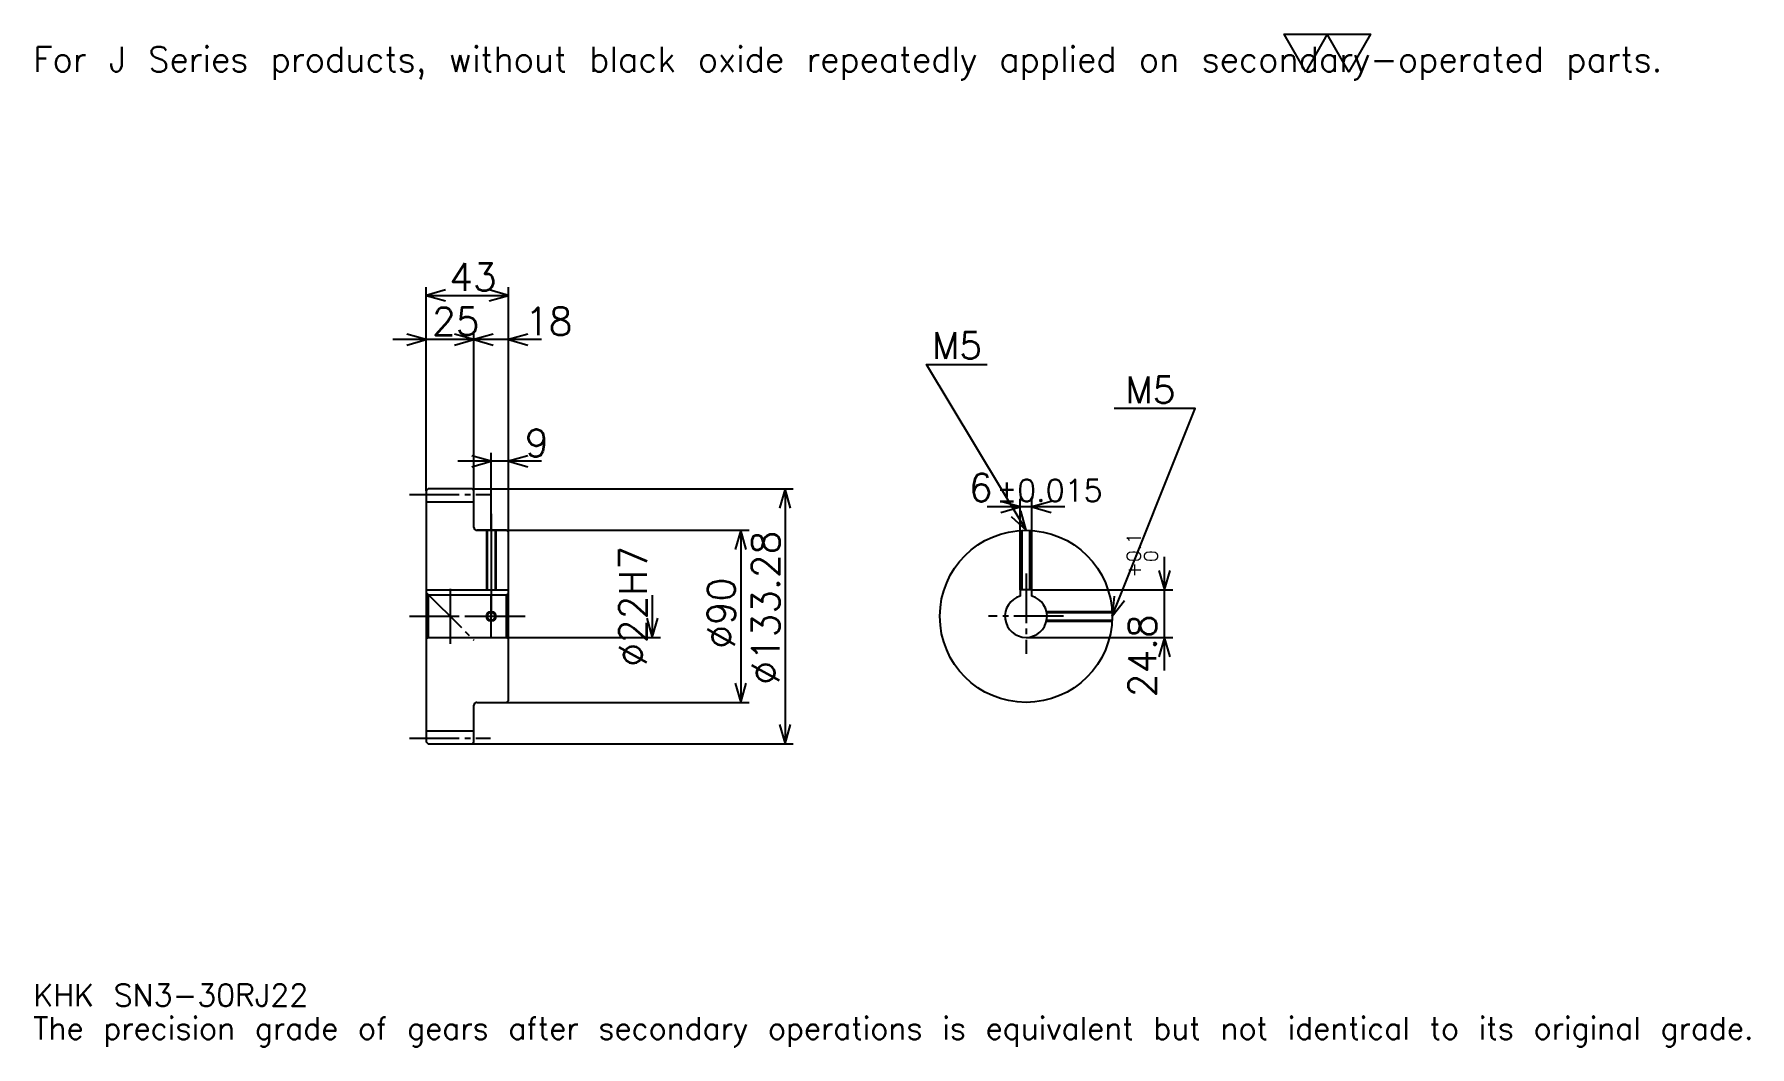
# Model space of a CAD drawing. Extents: x 29 to 926, y 11 to 540.
import ezdxf

# ---------------------------------------------------------------- set-up
doc = ezdxf.new("R2010")
doc.units = 0
doc.linetypes.add('DASHDOT', pattern=[34.695651, 26.021739, -2.891304, 2.891304, -2.891304])
doc.layers.get('0').update_dxf_attribs({"linetype": 'CONTINUOUS'})
doc.layers.add('DASHDOT', color=6, linetype='DASHDOT')
doc.styles.add('KANJI', font='TXT', dxfattribs={"bigfont": 'BIGFONT'})

msp = doc.modelspace()

# ---------------------------------------------------------------- linework, layer by layer
at = {"color": 5}
for p, q in [((234.195663, 302.280884), (234.195663, 407.813538)), ((234.195663, 403.476562), (277.195679, 403.476562)), ((277.195679, 302.280884), (277.195679, 407.813538)), ((276.543488, 380.34613), (216.847839, 380.34613)), ((294.543488, 380.34613), (241.847839, 380.34613)), ((259.195679, 302.280884), (259.195679, 384.683075)), ((294.543488, 316.737427), (250.847839, 316.737427)), ((268.195679, 302.280884), (268.195679, 321.074371)), ((234.195663, 301.280884), (234.195663, 302.280884)), ((258.195679, 302.280884), (277.195679, 302.280884)), ((259.195679, 301.280884), (259.195679, 302.280884)), ((268.195679, 280.641296), (268.195679, 302.280884)), ((268.195679, 280.641296), (268.195679, 302.280884)), ((277.195679, 302.280884), (426.097839, 302.280884)), ((277.195679, 279.641296), (277.195679, 302.280884)), ((421.760864, 302.280884), (421.760864, 169.001694)), ((544.717407, 249.441299), (544.717407, 297.147827)), ((550.717407, 249.441299), (550.717407, 297.147827)), ((568.065247, 292.810852), (527.369568, 292.810852)), ((260.695679, 280.641296), (277.195679, 280.641296)), ((277.195679, 280.641296), (402.967407, 280.641296)), ((398.630432, 280.641296), (398.630432, 190.641296)), ((620.108704, 207.293472), (620.108704, 266.789124)), ((352.369568, 246.641296), (352.369568, 224.641296)), ((550.717407, 249.441299), (624.445618, 249.441299)), ((277.195679, 224.641296), (356.706543, 224.641296)), ((547.717407, 224.641296), (624.445618, 224.641296)), ((260.695679, 190.641296), (277.195679, 190.641296)), ((277.195679, 190.641296), (402.967407, 190.641296)), ((258.195679, 169.001694), (277.195679, 169.001694)), ((277.195679, 169.001694), (426.097839, 169.001694))]:
    msp.add_line(p, q, dxfattribs=at)
at = {"color": 4}
for p, q in [((234.195663, 295.530884), (259.195679, 295.530884)), ((234.195663, 249.441299), (277.195679, 249.441299)), ((235.195663, 246.641296), (235.195663, 224.641296)), ((276.195679, 246.641296), (277.195679, 247.641296)), ((276.195679, 224.641296), (277.195679, 223.641296)), ((234.195663, 175.751694), (259.195679, 175.751694))]:
    msp.add_line(p, q, dxfattribs=at)
at = {"color": 7}
msp.add_line((246.695663, 250.097824), (246.695663, 221.184769), dxfattribs=at)
msp.add_lwpolyline([(693.913025, 520.434753), (682.636963, 539.97998), (727.741272, 539.97998), (716.46521, 520.434753), (705.189087, 539.97998), (693.913025, 520.434753)], dxfattribs=at)
at = {"color": 5}
for points in [[(244.315231, 406.367859), (234.195663, 403.476562), (244.315231, 400.585266)], [(267.076111, 400.585266), (277.195679, 403.476562), (267.076111, 406.367859)], [(224.076096, 377.454803), (234.195663, 380.34613), (224.076096, 383.237427)], [(249.076096, 377.454803), (259.195679, 380.34613), (249.076096, 383.237427)], [(269.315216, 383.237427), (259.195679, 380.34613), (269.315216, 377.454803)], [(287.315216, 383.237427), (277.195679, 380.34613), (287.315216, 377.454803)], [(547.717407, 280.641296), (495.67395, 367.380432), (527.478271, 367.380432)], [(592.717407, 235.641296), (636.086975, 344.25), (593.873901, 344.25)], [(258.076111, 313.84613), (268.195679, 316.737427), (258.076111, 319.628723)], [(287.315216, 319.628723), (277.195679, 316.737427), (287.315216, 313.84613)], [(424.652191, 292.161346), (421.760864, 302.280884), (418.869568, 292.161346)], [(534.597839, 289.919556), (544.717407, 292.810852), (534.597839, 295.702148)], [(540.031677, 287.831177), (547.717407, 280.641296), (544.990173, 290.806305)], [(560.836975, 295.702148), (550.717407, 292.810852), (560.836975, 289.919556)], [(401.521759, 270.521729), (398.630432, 280.641296), (395.739136, 270.521729)], [(617.217407, 259.560852), (620.108704, 249.441299), (623, 259.560852)], [(593.785034, 246.111511), (592.717407, 235.641296), (599.155334, 243.967056)], [(349.478271, 234.760864), (352.369568, 224.641296), (355.260864, 234.760864)], [(623, 214.521729), (620.108704, 224.641296), (617.217407, 214.521729)], [(395.739136, 200.760864), (398.630432, 190.641296), (401.521759, 200.760864)], [(418.869568, 179.121262), (421.760864, 169.001694), (424.652191, 179.121262)]]:
    msp.add_lwpolyline(points, dxfattribs=at)
at = {"color": 4}
for points in [[(259.195679, 282.141296), (259.195679, 301.280884), (258.195679, 302.280884), (235.195663, 302.280884), (234.195663, 301.280884), (234.195663, 223.641296)], [(260.695679, 190.641296), (276.195679, 190.641296), (277.195679, 191.641296), (277.195679, 279.641296), (276.195679, 280.641296), (260.695679, 280.641296)], [(265.695679, 280.641296), (265.695679, 249.441299)], [(266.130676, 280.641296), (266.130676, 249.441299)], [(270.260651, 280.641296), (270.260651, 249.441299)], [(270.695679, 280.641296), (270.695679, 249.441299)], [(545.217407, 249.441299), (545.217407, 280.571808)], [(545.652405, 249.441299), (545.652405, 280.593903)], [(549.78241, 249.441299), (549.78241, 280.593903)], [(550.217407, 249.441299), (550.217407, 280.571808)], [(234.195663, 223.641296), (235.195663, 224.641296), (276.195679, 224.641296), (276.195679, 246.641296), (235.195663, 246.641296), (234.195663, 247.641296)], [(550.717407, 246.224304), (550.717407, 249.441299), (544.717407, 249.441299), (544.717407, 246.224304)], [(558.429565, 238.141296), (592.647888, 238.141296)], [(558.429565, 233.141296), (592.647888, 233.141296)], [(558.521851, 237.706299), (592.669983, 237.706299)], [(558.521851, 233.576294), (592.669983, 233.576294)], [(234.195663, 223.641296), (234.195663, 170.001694), (235.195663, 169.001694), (258.195679, 169.001694), (259.195679, 170.001694), (259.195679, 189.141296)]]:
    msp.add_lwpolyline(points, dxfattribs=at)
for centre, radius in [((547.717407, 235.641296), 45), ((268.195679, 235.641296), 2.065)]:
    msp.add_circle(centre, radius, dxfattribs=at)
at = {"color": 7}
msp.add_circle((268.195679, 235.641296), 2.5, dxfattribs=at)
at = {"color": 4}
for centre, radius, start, end in [((260.695679, 282.141296), 1.5, 180, 270), ((547.717407, 235.641296), 11, 105.826620886, 74.173379114), ((260.695679, 189.141296), 1.5, 90, 180)]:
    msp.add_arc(centre, radius, start, end, dxfattribs=at)
at = {"layer": 'DASHDOT', "color": 7}
for p, q in [((225.521744, 299.280884), (267.869568, 299.280884)), ((268.195679, 280.641296), (268.195679, 235.641296)), ((547.717407, 258.115204), (547.717407, 215.967377)), ((234.195663, 248.141296), (259.195679, 223.141296)), ((225.521744, 235.641296), (285.869568, 235.641296)), ((567.391296, 235.641296), (528.043518, 235.641296)), ((225.521744, 172.001694), (267.869568, 172.001694))]:
    msp.add_line(p, q, dxfattribs=at)
for points in [[(268.195679, 289.315216), (268.195679, 240.76738)], [(268.195679, 224.467377), (268.195679, 246.815216)], [(257.021759, 235.641296), (279.369568, 235.641296)]]:
    msp.add_lwpolyline(points, dxfattribs=at)

# ---------------------------------------------------------------- texts
at = {"color": 7, "style": 'KANJI'}
for s, height, p in [('For J Series products, without black oxide repeatedly applied on secondary-operated parts.', 13.01087, (28.913044, 520.434753)), ('43', 14.456522, (246.29892, 405.789612)), ('25', 14.456522, (237.29892, 382.65918)), ('18', 14.456522, (285.869568, 382.65918)), ('M5', 13.878261, (498.565247, 370.271729)), ('M5', 13.878261, (599.656494, 347.141296)), ('9', 14.456522, (285.869568, 319.050476)), ('6', 14.456522, (517.876282, 295.702148)), ('%%p0.015', 11.565217, (532.186462, 295.702148)), ('KHK SN3-30RJ22', 11.565217, (28.913044, 31.804348)), ('The precision grade of gears after secondary operations is equivalent but not identical to its original grade.', 11.565217, (28.913044, 14.456522))]:
    msp.add_text(s, height=height, dxfattribs=at).set_placement(p)
for s, height, p in [('%%c133.28', 14.456522, (418.869568, 199.861404)), ('%%c22H7', 14.456522, (349.478271, 209.258148)), ('0.1', 7.228261, (607.676086, 264.009766)), ('0', 7.228261, (616.639099, 264.009766)), ('+', 7.228261, (607.676086, 255.914124)), ('%%c90', 14.456522, (395.739136, 218.654877)), ('24.8', 14.456522, (615.771729, 193.340576))]:
    msp.add_text(s, height=height, rotation=90, dxfattribs=at).set_placement(p)

doc.saveas('drawing.dxf')
